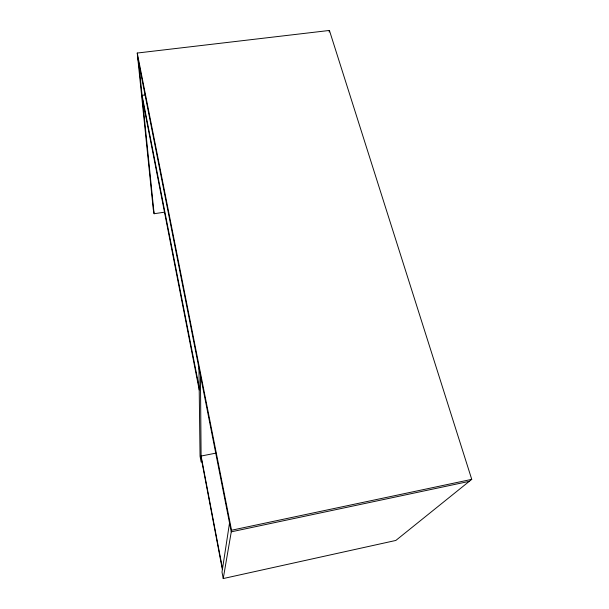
<?xml version="1.0" encoding="UTF-8"?>
<svg xmlns="http://www.w3.org/2000/svg" width="609" height="609" viewBox="0 0 609 609"><rect width="100%" height="100%" fill="white"/><g stroke="black" fill="none" stroke-linecap="round" stroke-linejoin="round"><path stroke-width="0.91" d="M229.524 522.986L222.003 572.095L223.229 578.55L395.827 540.449L471.747 479.359L329.423 30.45L137.253 53.036L153.262 209.237L154.107 213.729L164.453 212.191M223.229 578.55L231.542 530.233L137.253 53.036M329.126 32.049L329.423 30.45M231.542 530.233L471.747 479.359M469.288 481.346L231.268 531.824L137.748 57.847M216.005 453.111L201.107 456.042L222.521 568.745M144.881 94.981L142.072 95.331L199.181 387.423M142.506 99.579L199.219 389.973M201.122 457.625L222.384 569.628M138.814 63.252L154.107 213.729M198.937 367.965L200.056 456.255L201.153 462.048L200.437 375.563"/></g></svg>
